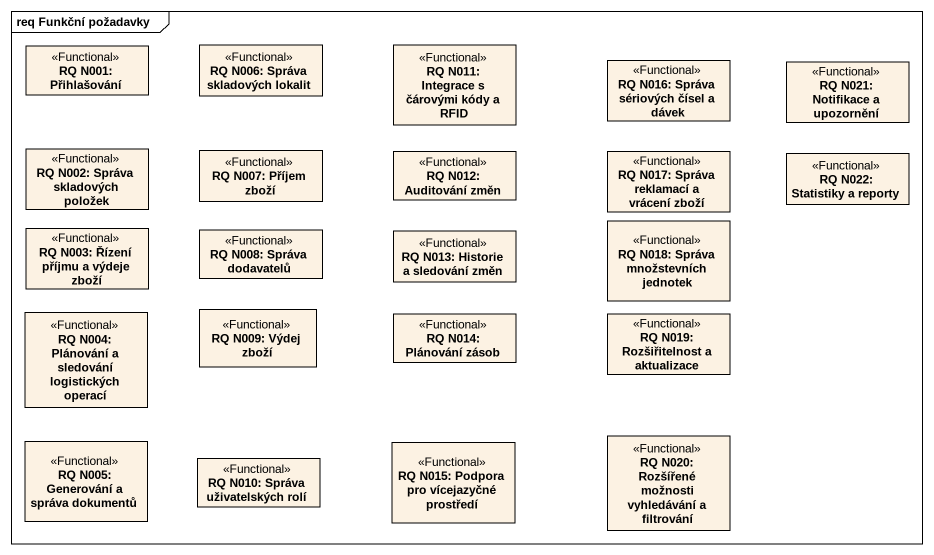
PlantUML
@startuml
mainframe req Funkční požadavky
hide circle
hide empty members
class "RQ N001: Přihlašování" as RQ_N001_Přihlašování <<Functional>>
class "RQ N006: Správa skladových lokalit" as RQ_N006_Správa_skladových <<Functional>>
class "RQ N011: Integrace s čárovými kódy a RFID" as RQ_N011_Integrace_s <<Functional>>
class "RQ N016: Správa sériových čísel a dávek" as RQ_N016_Správa_sériových <<Functional>>
class "RQ N021: Notifikace a upozornění" as RQ_N021_Notifikace_a <<Functional>>
class "RQ N002: Správa skladových položek" as RQ_N002_Správa_skladových <<Functional>>
class "RQ N007: Příjem zboží" as RQ_N007_Příjem_zboží <<Functional>>
class "RQ N012: Auditování změn" as RQ_N012_Auditování_změn <<Functional>>
class "RQ N017: Správa reklamací a vrácení zboží" as RQ_N017_Správa_reklamací_a <<Functional>>
class "RQ N022: Statistiky a reporty" as RQ_N022_Statistiky_a_reporty <<Functional>>
class "RQ N003: Řízení příjmu a výdeje zboží" as RQ_N003_Řízení_příjmu_a <<Functional>>
class "RQ N008: Správa dodavatelů" as RQ_N008_Správa_dodavatelů <<Functional>>
class "RQ N013: Historie a sledování změn" as RQ_N013_Historie_a <<Functional>>
class "RQ N018: Správa množstevních jednotek" as RQ_N018_Správa_množstevních <<Functional>>
class "RQ N004: Plánování a sledování logistických operací" as RQ_N004_Plánování_a <<Functional>>
class "RQ N009: Výdej zboží" as RQ_N009_Výdej_zboží <<Functional>>
class "RQ N014: Plánování zásob" as RQ_N014_Plánování_zásob <<Functional>>
class "RQ N019: Rozšiřitelnost a aktualizace" as RQ_N019_Rozšiřitelnost_a <<Functional>>
class "RQ N005: Generování a správa dokumentů" as RQ_N005_Generování_a_správa <<Functional>>
class "RQ N015: Podpora pro vícejazyčné prostředí" as RQ_N015_Podpora_pro <<Functional>>
class "RQ N020: Rozšířené možnosti vyhledávání a filtrování" as RQ_N020_Rozšířené_možnosti <<Functional>>
class "RQ N010: Správa uživatelských rolí" as RQ_N010_Správa <<Functional>>
@enduml
